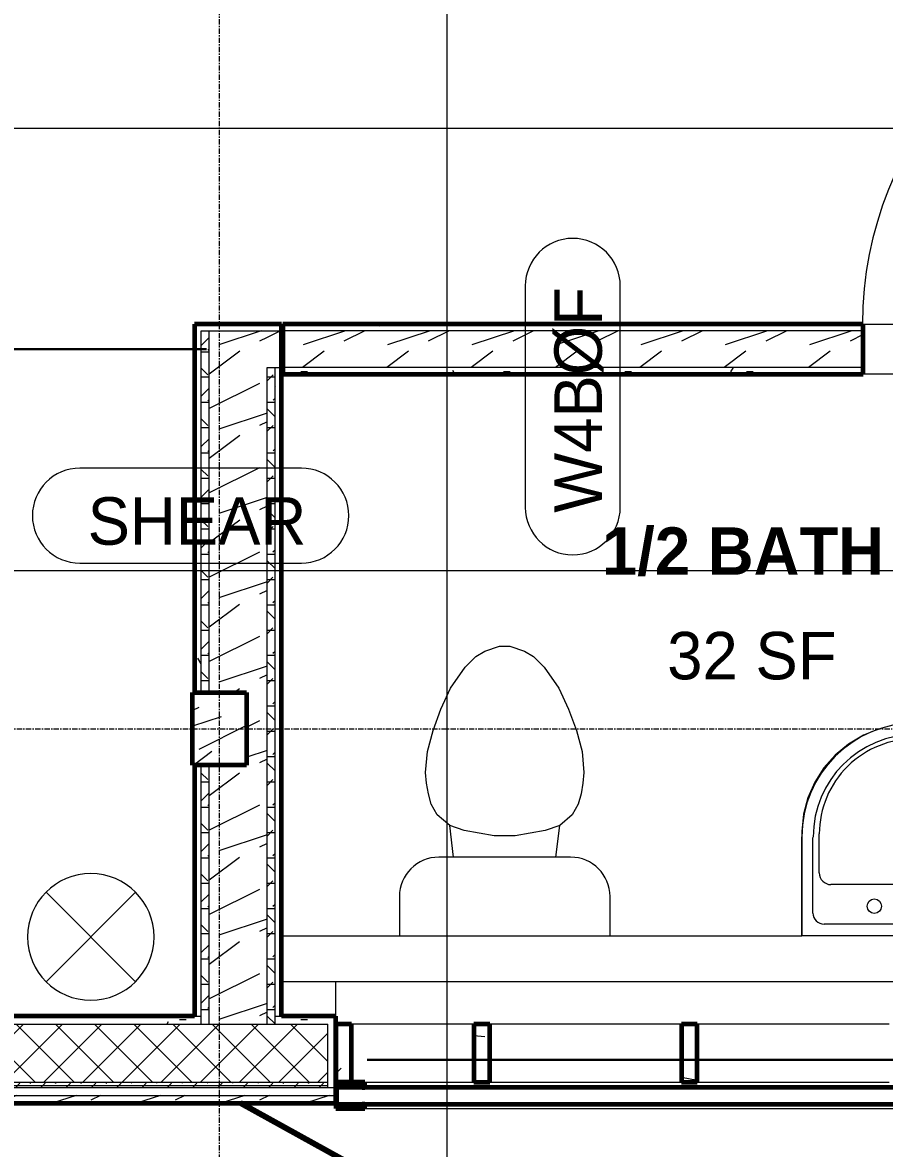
# Model space of a CAD drawing. Header units: inches. Extents: x -3276 to -1807, y 8217 to 9015.
# Drawn here: x -2452 to -2370.3, y 8394.8 to 8501.5 of the extents above; entities that cross this region are included whole.
import ezdxf

# ---------------------------------------------------------------- set-up
doc = ezdxf.new("R2010")
doc.units = ezdxf.units.IN
doc.header["$MEASUREMENT"] = 0
doc.linetypes.add('Grid Line 1_2_', pattern=[0.875, 0.5, -0.125, 0.125, -0.125])
for name, color, linetype, lineweight in [('A-ANNO-DIMS-1', 211, 'Continuous', 30), ('A-AREA-IDEN', 2, 'Continuous', 9), ('A-DOOR', 31, 'Continuous', 18), ('A-DOOR-1', 31, 'Continuous', 30), ('A-DOOR-2', 31, 'Continuous', 9), ('A-GLAZ-CWMG', 51, 'Continuous', 9), ('A-GLAZ-CWMG-1', 51, 'Continuous', 60), ('A-WALL', 113, 'Continuous', 18), ('A-WALL-1', 113, 'Continuous', 60), ('A-WALL-IDEN', 211, 'Continuous', 9), ('A-WALL-PATT-1', 111, 'Continuous', 9), ('C-TOPO-MAJR', 7, 'Continuous', 80), ('G-ANNO-SYMB-1', 111, 'Continuous', 9), ('G-IMPT', 8, 'Continuous', 9), ('I-WALL', 2, 'Continuous', 18), ('I-WALL-1', 2, 'Continuous', 60), ('M-HVAC-DUCT-ANNO', 70, 'Continuous', 9), ('P-SANR-FIXT', 6, 'Continuous', 9), ('S-COLS', 52, 'Continuous', 9), ('S-COLS-1', 52, 'Continuous', 60), ('S-FNDN', 32, 'Continuous', 18), ('S-GRID-1', 1, 'Grid Line 1_2_', 9)]:
    doc.layers.add(name, color=color, linetype=linetype, lineweight=lineweight)
doc.styles.add('Century Gothic_1', font='ufonts.com_century-gothic.ttf', dxfattribs={"height": 4.5})
doc.styles.add('Century Gothic_B', font='GOTHICB.TTF', dxfattribs={"height": 4.5})
doc.dimstyles.new('OD__1_4__Tol__', dxfattribs={"dimscale": 12, "dimtxt": 4.698757, "dimasz": 0.5, "dimexe": 0.375, "dimexo": 0.25, "dimgap": 0.0625, "dimtad": 1, "dimrnd": 0.25, "dimzin": 3, "dimdsep": 46, "dimlunit": 4, "dimtxsty": 'Century Gothic_B', "dimblk1": 'OBLIQUE', "dimblk2": 'OBLIQUE', "dimsah": 1, "dimcen": 0.09, "dimdle": 0.375, "dimazin": 0, "dimtfac": 1, "dimtdec": 4, "dimtix": 1, "dimtmove": 0, "dimatfit": 3, "dimfxl": 1, "dimtvp": 1, "dimtfill": 1, "dimfrac": 2, "dimtolj": 1, "dimtzin": 0, "dimlwd": 30, "dimlwe": 30, "dimarcsym": 2})
doc.dimstyles.new('OD__1__Tol__', dxfattribs={"dimscale": 12, "dimtxt": 4.698757, "dimasz": 0.5, "dimexe": 0.375, "dimexo": 0.25, "dimgap": 0.0625, "dimtad": 1, "dimdec": 0, "dimzin": 3, "dimdsep": 46, "dimlunit": 4, "dimtxsty": 'Century Gothic_B', "dimblk1": 'OBLIQUE', "dimblk2": 'OBLIQUE', "dimsah": 1, "dimcen": 0.09, "dimdle": 0.375, "dimazin": 0, "dimtfac": 1, "dimtdec": 4, "dimtix": 1, "dimtmove": 0, "dimatfit": 3, "dimfxl": 1, "dimtvp": 1, "dimtfill": 1, "dimfrac": 2, "dimtolj": 1, "dimtzin": 0, "dimlwd": 30, "dimlwe": 30, "dimarcsym": 2})
pattern_1 = [(0, (6095.316, 6095.316), (15.36, 3.84), [0.634, -10.886, 0.634, -10.886, -61.44]), (0, (6095.316, 6095.316), (15.36, 3.84), [-23.04, 0.634, -22.406, 0.634, -10.886, -26.88]), (0, (6095.316, 6095.316), (15.36, 3.84), [-57.6, 0.634, -7.046, 0.634, -18.566]), (120, (6101.076, 6097.236), (-11.0055376, 11.3821502), [0.634, -10.886, 0.634, -10.886, -61.44]), (120, (6101.076, 6097.236), (-11.0055376, 11.3821502), [-23.04, 0.634, -22.406, 0.634, -10.886, -26.88]), (120, (6101.076, 6097.236), (-11.0055376, 11.3821502), [-57.6, 0.634, -7.046, 0.634, -18.566]), (240, (6102.996, 6104.916), (-4.3544624, -15.2221502), [0.634, -10.886, 0.634, -10.886, -61.44]), (240, (6102.996, 6104.916), (-4.3544624, -15.2221502), [-23.04, 0.634, -22.406, 0.634, -10.886, -26.88]), (240, (6102.996, 6104.916), (-4.3544624, -15.2221502), [-57.6, 0.634, -7.046, 0.634, -18.566])]
pattern_2 = [(216.87, (6098.515, 6103.313), (23.98977143, 15.99364286), [3.998, -35.986]), (206.565, (6103.313, 6100.914), (-7.9970807, -7.9966192), [8.941, -8.941]), (198.435, (6103.313, 6096.915), (-15.9938446, -7.99709826), [5.058, -20.23])]
pattern_3 = [(0, (6095.316, 6095.316), (0, 2.399), []), (315, (6095.316, 6095.316), (2.3985062, 0), [3.393, -3.393]), (45, (6095.316, 6095.316), (2.3985062, 0), [3.393, -3.393])]

# ---------------------------------------------------------------- blocks, each defined once
blk = doc.blocks.new('M_Toilet-Domestic-3D - M_Toilet-Domestic-3D-1391537-FLOOR PLAN - 1ST FLOOR')
at = {"layer": 'P-SANR-FIXT'}
for p, q in [((-1.87, 11.5), (-0.5, 12)), ((-0.5, 12), (0.5, 12)), ((0.5, 12), (1.87, 11.5)), ((-3.74, 10), (-2.74, 11)), ((-2.74, 11), (-1.87, 11.5)), ((1.87, 11.5), (2.74, 11)), ((2.74, 11), (3.74, 10)), ((-5.13, 8), (-3.74, 10)), ((3.74, 10), (5.13, 8)), ((-6.06, 6), (-5.13, 8)), ((5.13, 8), (6.06, 6)), ((-6.79, 4), (-6.06, 6)), ((6.06, 6), (6.79, 4)), ((-7.33, 1.99), (-6.79, 4)), ((6.79, 4), (7.33, 1.99)), ((-7.5, 0), (-7.33, 1.99)), ((7.33, 1.99), (7.5, 0)), ((-7.41, -1), (-7.5, 0)), ((-7.24, -2), (-7.41, -1)), ((7.41, -1), (7.24, -2)), ((7.5, 0), (7.41, -1)), ((-6.97, -3), (-7.24, -2)), ((7.24, -2), (6.97, -3)), ((-6.4, -4), (-6.97, -3)), ((6.97, -3), (6.4, -4)), ((-5.21, -5), (-6.4, -4)), ((6.4, -4), (5.21, -5)), ((-3.84, -5.5), (-5.21, -5)), ((-4.86, -8.02), (-5.21, -5)), ((5.21, -5), (3.84, -5.5)), ((4.86, -8.02), (5.21, -5)), ((-1, -6), (-3.84, -5.5)), ((1, -6), (-1, -6)), ((3.84, -5.5), (1, -6)), ((6.25, -8.02), (-6.25, -8.02)), ((-9.98, -11.75), (-9.98, -15.48)), ((9.98, -15.48), (9.98, -11.75))]:
    blk.add_line(p, q, dxfattribs=at)
for centre, start, end in [((-6.25, -11.75), 90, 180), ((6.25, -11.75), 0, 90)]:
    blk.add_arc(centre, 3.73, start, end, dxfattribs=at)
blk = doc.blocks.new('Deca - Lavatório com Coluna - L2_C2_1877C34 - c2_3d_dwg-1247132-FLOOR PLAN - 1ST FLOOR')
at = {"layer": 'G-IMPT'}
for p, q in [((-10.82, -9.52), (-10.82, -0.02)), ((-0.35, -6.7), (-0.35, -6.81)), ((-0.35, -6.81), (-0.35, -6.7)), ((0.34, -6.81), (0.34, -6.7)), ((0.34, -6.7), (0.34, -6.81)), ((10.8, -9.52), (10.8, -9.46)), ((-1.75, -20), (-1.94, -19.96))]:
    blk.add_line(p, q, dxfattribs=at)
at = {"layer": 'G-IMPT', "flags": 128}
for points in [[(0.34, -2.83), (0.33, -2.75), (0.3, -2.68), (0.26, -2.62), (0.21, -2.57), (0.15, -2.52), (0.08, -2.5), (0.01, -2.49), (-0.06, -2.49), (-0.14, -2.51), (-0.2, -2.54), (-0.26, -2.59), (-0.3, -2.65), (-0.33, -2.7), (-0.35, -2.78), (-0.35, -2.83)], [(-0.35, -2.83), (-0.35, -2.86), (-0.35, -3.04)], [(-0.35, -3.04), (-0.35, -2.86), (-0.35, -2.83)], [(0.34, -3.04), (0.34, -2.86), (0.34, -2.83)], [(0.34, -2.83), (0.34, -2.86), (0.34, -3.04)], [(-0.35, -3.64), (-0.35, -3.96), (-0.35, -4.62), (-0.35, -5.28), (-0.35, -5.87), (-0.35, -6.11)], [(-0.35, -6.11), (-0.35, -5.87), (-0.35, -5.28), (-0.35, -4.62), (-0.35, -3.96), (-0.35, -3.64)], [(0.34, -6.11), (0.34, -5.87), (0.34, -5.28), (0.34, -4.62), (0.34, -3.96), (0.34, -3.64)], [(0.34, -3.64), (0.34, -3.96), (0.34, -4.62), (0.34, -5.28), (0.34, -5.87), (0.34, -6.11)], [(-3.53, -19.58), (-4.97, -19.01), (-6.38, -18.17), (-7.64, -17.14), (-8.72, -15.93), (-9.58, -14.57), (-10.23, -13.1), (-10.64, -11.53), (-10.82, -9.88), (-10.82, -9.52)], [(5.42, -18.73), (6.37, -18.17), (7.63, -17.14), (8.7, -15.93), (9.57, -14.57), (10.21, -13.1), (10.63, -11.53), (10.8, -9.88), (10.81, -9.52)], [(3.67, -19.51), (4.95, -19.01), (5.39, -18.75)]]:
    blk.add_lwpolyline(points, dxfattribs=at)
at = {"layer": 'G-IMPT'}
for points in [[(-10.82, -0.02), (-10.82, -0.02), (-10.82, -0.02), (-10.82, -0.02)], [(-10.8, -9.52), (-10.82, -9.52), (-10.82, -9.52), (-10.82, -9.52)], [(-10.82, -9.52), (-10.82, -9.52), (-10.82, -9.52), (-10.82, -9.52)], [(10.8, -9.52), (10.8, -9.52), (10.81, -9.52), (10.81, -9.52)]]:
    blk.add_open_spline(points, degree=3, dxfattribs=at)
blk = doc.blocks.new('Deca - Lavatório com Coluna - L2_C2_1877C34 - 0_55 X 0_51-1391648-FLOOR PLAN - 1ST FLOOR')
at = {"layer": 'P-SANR-FIXT'}
for p, q in [((-9.17, 5.97), (-9.16, 9.67)), ((9.17, 5.97), (9.16, 9.67)), ((-10.81, 0), (-10.81, 9.38)), ((-9.76, 2.16), (-9.76, 9.33)), ((9.76, 2.16), (9.76, 9.33)), ((10.81, 9.38), (10.81, 0)), ((-0.3, 7.49), (0.39, 7.49)), ((-0.3, 3.43), (-0.3, 7.49)), ((0.39, 7.49), (0.39, 3.38)), ((-0.3, 4.86), (-8.05, 4.86)), ((0.39, 4.86), (8.05, 4.86)), ((0, 1.11), (-8.71, 1.11)), ((0, 1.11), (8.71, 1.11)), ((10.81, 0), (-10.81, 0))]:
    blk.add_line(p, q, dxfattribs=at)
for centre, radius in [((-3.94, 2.81), 0.685), ((0, 2.81), 0.689), ((3.94, 2.81), 0.685)]:
    blk.add_circle(centre, radius, dxfattribs=at)
for centre, radius, start, end in [((0, 9.38), 10.81, 0, 180), ((0, 9.37), 9.74, 90, 180), ((-0.12, 9.64), 9.04, 89.2274, 179.8628), ((0, 9.37), 9.74, 0, 90), ((0.12, 9.64), 9.04, 0.1372, 90.7726), ((0, 7.71), 1.35, 286.5397, 257.0057), ((0, 7.71), 0.874, 296.166, 249.6164), ((-8.05, 5.97), 1.11, 180, 270), ((8.05, 5.97), 1.11, 270, 360), ((-8.71, 2.16), 1.05, 180, 270), ((8.71, 2.16), 1.05, 270, 360)]:
    blk.add_arc(centre, radius, start, end, dxfattribs=at)
at = {"extrusion": (0, 0, -1), "zscale": -1, "rotation": 180}
blk.add_blockref('Deca - Lavatório com Coluna - L2_C2_1877C34 - c2_3d_dwg-1247132-FLOOR PLAN - 1ST FLOOR', (0, 0), dxfattribs=at)
blk = doc.blocks.new('Rectangular Mullion - Profile_Polycarbonate_Upper and left-1968211-FLOOR PLAN - 1ST FLOOR')
at = {"layer": 'A-GLAZ-CWMG-1'}
for p, q in [((-2.75, 1.29), (0, 1.29)), ((-2.75, 0.79), (-2.75, 1.29)), ((-0.06, 1.22), (-2.69, 1.22)), ((-2.69, 1.22), (-2.69, 0.85)), ((-0.06, -1.15), (-0.06, 1.22)), ((0, 1.29), (0, -1.21)), ((-2.5, 0.79), (-2.75, 0.79)), ((-2.69, 0.85), (-2.5, 0.85)), ((-2.5, 0.85), (-2.5, 0.79)), ((-2.75, -1.21), (-2.75, -0.79)), ((-2.75, -0.79), (-2.5, -0.79)), ((-2.5, -0.85), (-2.69, -0.85)), ((-2.69, -0.85), (-2.69, -1.15)), ((-2.5, -0.79), (-2.5, -0.85)), ((0, -1.21), (-2.75, -1.21)), ((-2.69, -1.15), (-0.06, -1.15))]:
    blk.add_line(p, q, dxfattribs=at)
blk = doc.blocks.new('Rectangular Mullion - Profile_Polycarbonate_Lower-2249552-FLOOR PLAN - 1ST FLOOR')
at = {"layer": 'A-GLAZ-CWMG'}
for p, q in [((-2419.59, 8401.07), (-2409.24, 8401.07)), ((-2407.74, 8401.07), (-2389.56, 8401.07)), ((-2388.06, 8401.07), (-2369.87, 8401.07)), ((-2368.37, 8401.07), (-2350.19, 8401.07)), ((-2348.69, 8401.07), (-2335.59, 8401.07)), ((-2419.59, 8398.57), (-2330.84, 8398.57))]:
    blk.add_line(p, q, dxfattribs=at)
blk = doc.blocks.new('Rectangular Mullion - Stud - Vertical-1968167-FLOOR PLAN - 1ST FLOOR')
at = {"layer": 'A-GLAZ-CWMG'}
h = blk.add_hatch(dxfattribs=at)
h.set_pattern_fill('FP_22', color=256, style=0, pattern_type=2)
h.set_pattern_definition([(184.764, (-8517.653, -2301.673), (264.33073053, 20.0293162), [2.89, -286.108]), (168.69, (-8520.533, -2301.913), (-97.846637, 14.7692292), [3.671, -118.705]), (135, (-8524.133, -2301.193), (-24.000618, 2e-15), [2.715, -31.226]), (133.152, (-8526.053, -2299.273), (-337.59427673, 358.50590651), [5.264, -521.098]), (167.005, (-8529.653, -2295.433), (215.190878, -51.5072332), [3.202, -316.998]), (180, (-8532.773, -2294.713), (-24, -24), [6, -18]), (189.462, (-8538.773, -2294.713), (121.2976096, 16.2151408), [2.92, -143.067]), (185.711, (-8517.653, -2295.193), (216.4749802, 19.2491386), [2.412, -238.785]), (180, (-8520.053, -2295.433), (-24, -24), [3.6, -20.4]), (151.699, (-8523.653, -2295.433), (-265.5406774, 141.13929466), [3.544, -350.812]), (127.875, (-8526.773, -2293.753), (92.67717717, -122.5849696), [5.473, -268.169]), (140.711, (-8530.133, -2289.433), (-146.13938044, 117.3845733), [3.411, -337.693]), (173.66, (-8532.773, -2287.273), (-192.5853557, 18.7314135), [4.347, -212.983]), (191.889, (-8537.093, -2286.793), (336.50838353, 69.58287241), [4.66, -461.336]), (186.71, (-8517.653, -2287.753), (-215.67256736, -26.78553556), [4.108, -406.706]), (176.633, (-8521.733, -2288.233), (-384.16561013, 21.19016942), [4.087, -404.618]), (146.31, (-8525.813, -2287.993), (40.615467, -35.076419), [4.327, -82.207]), (132.51, (-8529.413, -2285.593), (-242.17158089, 262.00993717), [3.907, -386.785]), (165.069, (-8532.053, -2282.713), (-264.79744534, 69.01056513), [3.726, -368.854]), (180, (-8535.653, -2281.753), (-24, -24), [2.88, -21.12]), (192.995, (-8538.533, -2281.753), (-215.190878, -51.5072332), [3.202, -316.998]), (180, (-8525.093, -2305.753), (-24, -24), [0.063, -23.937]), (316.848, (-8528.453, -2302.153), (-358.50590651, 337.59427673), [5.264, -521.098]), (333.435, (-8524.613, -2281.753), (33.599609, -4.799914), [2.147, -51.519]), (351.87, (-8522.693, -2282.713), (144.9601737, -17.2798751), [3.394, -166.312]), (23.199, (-8519.333, -2283.193), (117.5174286, 53.7938028), [1.828, -180.951]), (153.435, (-8528.453, -2302.153), (-33.599609, 4.799914), [2.683, -50.982]), (173.29, (-8530.853, -2300.953), (215.67256736, -26.78553556), [4.108, -406.706]), (190.125, (-8534.933, -2300.473), (-407.70250838, -73.66378219), [6.826, -675.804]), (190.305, (-8517.653, -2304.313), (-143.232332, -28.2248388), [2.683, -265.645]), (164.476, (-8520.293, -2304.793), (263.31229919, -74.47540965), [4.484, -443.873]), (137.121, (-8524.613, -2303.593), (310.28971512, -289.84112791), [4.585, -453.934]), (145.305, (-8527.973, -2300.473), (-241.72817335, 165.50303544), [3.795, -375.679]), (170.538, (-8531.093, -2298.313), (-121.2976096, 16.2151408), [4.38, -141.607]), (186.582, (-8535.413, -2297.593), (408.21037087, 46.17851199), [6.281, -621.859]), (188.13, (-8517.653, -2298.313), (144.9601737, 17.2798751), [3.394, -166.312]), (168.69, (-8521.013, -2298.793), (-97.846637, 14.7692292), [3.671, -118.705]), (137.49, (-8524.613, -2298.073), (262.00993717, -242.17158089), [3.907, -386.785]), (135, (-8527.493, -2295.433), (-24.000618, 2e-15), [4.412, -29.529]), (162.646, (-8530.613, -2292.313), (311.14572085, -98.7331841), [4.023, -398.29]), (183.367, (-8534.453, -2291.113), (384.16561013, 21.19016942), [4.087, -404.618]), (197.103, (-8538.533, -2291.353), (-238.96152613, -75.3745247), [3.264, -323.171]), (188.746, (-8517.653, -2292.313), (-167.44529743, -27.60680008), [3.157, -312.514]), (165.069, (-8520.773, -2292.793), (-264.79744534, 69.01056513), [3.726, -368.854]), (147.995, (-8524.373, -2291.833), (117.3041158, -76.3139748), [4.528, -221.887]), (130.101, (-8528.213, -2289.433), (262.52245709, -313.24407783), [5.961, -590.186]), (164.055, (-8532.053, -2284.873), (94.1891725, -30.3394132), [3.494, -171.228]), (186.009, (-8535.413, -2283.913), (-239.73726688, -26.49841584), [4.585, -453.934]), (203.199, (-8539.973, -2284.393), (-117.5174286, -53.7938028), [1.828, -180.951]), (189.462, (-8517.653, -2285.113), (121.2976096, 16.2151408), [2.92, -143.067]), (169.992, (-8520.533, -2285.593), (-264.48359408, 45.26219381), [4.143, -410.161]), (142.595, (-8524.613, -2284.873), (-313.36391941, 238.21694532), [5.136, -508.486]), (150.945, (-8528.693, -2305.753), (-170.2633483, 91.9257102), [2.471, -244.624]), (169.216, (-8530.853, -2304.553), (383.5801134, -74.2040015), [5.131, -507.931]), (187.125, (-8535.893, -2303.593), (168.7389667, 18.0921544), [5.805, -187.689])])
h.paths.add_polyline_path([(-1.5, 0), (-1.5, 5.5), (0, 5.5), (0, 0)], flags=0)
at = {"layer": 'A-GLAZ-CWMG-1'}
for p, q in [((-1.5, 0), (-1.5, 5.5)), ((-1.5, 5.5), (0, 5.5)), ((0, 5.5), (0, 0)), ((0, 0), (-1.5, 0))]:
    blk.add_line(p, q, dxfattribs=at)
blk = doc.blocks.new('Rectangular Mullion - Stud - Vertical-V7-FLOOR PLAN - 1ST FLOOR')
at = {"layer": 'A-GLAZ-CWMG'}
h = blk.add_hatch(dxfattribs=at)
h.set_pattern_fill('FP_25', color=256, style=0, pattern_type=2)
h.set_pattern_definition([(184.764, (-8483.371, -2301.673), (264.33073053, 20.0293162), [2.89, -286.108]), (168.69, (-8486.251, -2301.913), (-97.846637, 14.7692292), [3.671, -118.705]), (135, (-8489.851, -2301.193), (-24.00062, 2e-15), [2.715, -31.226]), (133.152, (-8491.771, -2299.273), (-337.59427673, 358.50590651), [5.264, -521.098]), (167.005, (-8495.371, -2295.433), (215.190878, -51.5072332), [3.202, -316.998]), (180, (-8498.49, -2294.713), (-24, -24), [6, -18]), (189.462, (-8504.491, -2294.713), (121.2976096, 16.2151408), [2.92, -143.067]), (185.711, (-8483.371, -2295.193), (216.4749802, 19.2491386), [2.412, -238.785]), (180, (-8485.77, -2295.433), (-24, -24), [3.6, -20.4]), (151.699, (-8489.371, -2295.433), (-265.5406774, 141.13929466), [3.544, -350.812]), (127.875, (-8492.491, -2293.753), (92.67717717, -122.5849696), [5.473, -268.169]), (140.711, (-8495.851, -2289.433), (-146.13938044, 117.3845733), [3.411, -337.693]), (173.66, (-8498.491, -2287.273), (-192.5853557, 18.7314135), [4.347, -212.983]), (191.889, (-8502.811, -2286.793), (336.50838353, 69.58287241), [4.66, -461.336]), (186.71, (-8483.371, -2287.753), (-215.67256736, -26.78553556), [4.108, -406.706]), (176.633, (-8487.451, -2288.233), (-384.16561013, 21.19016942), [4.087, -404.618]), (146.31, (-8491.531, -2287.993), (40.615467, -35.076419), [4.327, -82.207]), (132.51, (-8495.131, -2285.593), (-242.17158089, 262.00993717), [3.907, -386.785]), (165.069, (-8497.771, -2282.713), (-264.79744534, 69.01056513), [3.726, -368.854]), (180, (-8501.37, -2281.753), (-24, -24), [2.88, -21.12]), (192.995, (-8504.251, -2281.753), (-215.190878, -51.5072332), [3.202, -316.998]), (180, (-8490.81, -2305.753), (-24, -24), [0.063, -23.937]), (316.848, (-8494.171, -2302.153), (-358.50590651, 337.59427673), [5.264, -521.098]), (333.435, (-8490.331, -2281.753), (33.599609, -4.799914), [2.147, -51.519]), (351.87, (-8488.411, -2282.713), (144.9601737, -17.2798751), [3.394, -166.312]), (23.199, (-8485.051, -2283.193), (117.5174286, 53.7938028), [1.828, -180.951]), (153.435, (-8494.171, -2302.153), (-33.599609, 4.799914), [2.683, -50.982]), (173.29, (-8496.571, -2300.953), (215.67256736, -26.78553556), [4.108, -406.706]), (190.125, (-8500.651, -2300.473), (-407.70250838, -73.66378219), [6.826, -675.804]), (190.305, (-8483.371, -2304.313), (-143.232332, -28.2248388), [2.683, -265.645]), (164.476, (-8486.011, -2304.793), (263.31229919, -74.47540965), [4.484, -443.873]), (137.121, (-8490.331, -2303.593), (310.28971512, -289.84112791), [4.585, -453.934]), (145.305, (-8493.691, -2300.473), (-241.72817335, 165.50303544), [3.795, -375.679]), (170.538, (-8496.811, -2298.313), (-121.2976096, 16.2151408), [4.38, -141.607]), (186.582, (-8501.131, -2297.593), (408.21037087, 46.17851199), [6.281, -621.859]), (188.13, (-8483.371, -2298.313), (144.9601737, 17.2798751), [3.394, -166.312]), (168.69, (-8486.731, -2298.793), (-97.846637, 14.7692292), [3.671, -118.705]), (137.49, (-8490.331, -2298.073), (262.00993717, -242.17158089), [3.907, -386.785]), (135, (-8493.211, -2295.433), (-24.00062, 2e-15), [4.412, -29.529]), (162.646, (-8496.331, -2292.313), (311.14572085, -98.7331841), [4.023, -398.29]), (183.367, (-8500.171, -2291.113), (384.16561013, 21.19016942), [4.087, -404.618]), (197.103, (-8504.251, -2291.353), (-238.96152613, -75.3745247), [3.264, -323.171]), (188.746, (-8483.371, -2292.313), (-167.44529743, -27.60680008), [3.157, -312.514]), (165.069, (-8486.491, -2292.793), (-264.79744534, 69.01056513), [3.726, -368.854]), (147.995, (-8490.091, -2291.833), (117.3041158, -76.3139748), [4.528, -221.887]), (130.101, (-8493.931, -2289.433), (262.52245709, -313.24407783), [5.961, -590.186]), (164.055, (-8497.771, -2284.873), (94.1891725, -30.3394132), [3.494, -171.228]), (186.009, (-8501.131, -2283.913), (-239.73726688, -26.49841584), [4.585, -453.934]), (203.199, (-8505.691, -2284.393), (-117.5174286, -53.7938028), [1.828, -180.951]), (189.462, (-8483.371, -2285.113), (121.2976096, 16.2151408), [2.92, -143.067]), (169.992, (-8486.251, -2285.593), (-264.48359408, 45.26219381), [4.143, -410.161]), (142.595, (-8490.331, -2284.873), (-313.36391941, 238.21694532), [5.136, -508.486]), (150.945, (-8494.411, -2305.753), (-170.2633483, 91.9257102), [2.471, -244.624]), (169.216, (-8496.571, -2304.553), (383.5801134, -74.2040015), [5.131, -507.931]), (187.125, (-8501.611, -2303.593), (168.7389667, 18.0921544), [5.805, -187.689])])
h.paths.add_polyline_path([(0, 0), (0, 5.5), (1.5, 5.5), (1.5, 0)], flags=0)
at = {"layer": 'A-GLAZ-CWMG-1'}
for p, q in [((0, 0), (0, 5.5)), ((0, 5.5), (1.5, 5.5)), ((1.5, 5.5), (1.5, 0)), ((1.5, 0), (0, 0))]:
    blk.add_line(p, q, dxfattribs=at)
blk = doc.blocks.new('Rectangular Mullion - Stud - Vertical-V8-FLOOR PLAN - 1ST FLOOR')
at = {"layer": 'A-GLAZ-CWMG'}
h = blk.add_hatch(dxfattribs=at)
h.set_pattern_fill('FP_26', color=256, style=0, pattern_type=2)
h.set_pattern_definition([(184.764, (-8503.055, -2301.673), (264.33073053, 20.0293162), [2.89, -286.108]), (168.69, (-8505.935, -2301.913), (-97.846637, 14.7692292), [3.671, -118.705]), (135, (-8509.535, -2301.193), (-24.00062, 2e-15), [2.715, -31.226]), (133.152, (-8511.455, -2299.273), (-337.59427673, 358.50590651), [5.264, -521.098]), (167.005, (-8515.055, -2295.433), (215.190878, -51.5072332), [3.202, -316.998]), (180, (-8518.175, -2294.713), (-24, -24), [6, -18]), (189.462, (-8524.175, -2294.713), (121.2976096, 16.2151408), [2.92, -143.067]), (185.711, (-8503.055, -2295.193), (216.4749802, 19.2491386), [2.412, -238.785]), (180, (-8505.455, -2295.433), (-24, -24), [3.6, -20.4]), (151.699, (-8509.055, -2295.433), (-265.5406774, 141.13929466), [3.544, -350.812]), (127.875, (-8512.175, -2293.753), (92.67717717, -122.5849696), [5.473, -268.169]), (140.711, (-8515.535, -2289.433), (-146.13938044, 117.3845733), [3.411, -337.693]), (173.66, (-8518.175, -2287.273), (-192.5853557, 18.7314135), [4.347, -212.983]), (191.889, (-8522.495, -2286.793), (336.50838353, 69.58287241), [4.66, -461.336]), (186.71, (-8503.055, -2287.753), (-215.67256736, -26.78553556), [4.108, -406.706]), (176.633, (-8507.135, -2288.233), (-384.16561013, 21.19016942), [4.087, -404.618]), (146.31, (-8511.215, -2287.993), (40.615467, -35.076419), [4.327, -82.207]), (132.51, (-8514.815, -2285.593), (-242.17158089, 262.00993717), [3.907, -386.785]), (165.069, (-8517.455, -2282.713), (-264.79744534, 69.01056513), [3.726, -368.854]), (180, (-8521.055, -2281.753), (-24, -24), [2.88, -21.12]), (192.995, (-8523.935, -2281.753), (-215.190878, -51.5072332), [3.202, -316.998]), (180, (-8510.495, -2305.753), (-24, -24), [0.063, -23.937]), (316.848, (-8513.855, -2302.153), (-358.50590651, 337.59427673), [5.264, -521.098]), (333.435, (-8510.015, -2281.753), (33.599609, -4.799914), [2.147, -51.519]), (351.87, (-8508.095, -2282.713), (144.9601737, -17.2798751), [3.394, -166.312]), (23.199, (-8504.735, -2283.193), (117.5174286, 53.7938028), [1.828, -180.951]), (153.435, (-8513.855, -2302.153), (-33.599609, 4.799914), [2.683, -50.982]), (173.29, (-8516.255, -2300.953), (215.67256736, -26.78553556), [4.108, -406.706]), (190.125, (-8520.335, -2300.473), (-407.70250838, -73.66378219), [6.826, -675.804]), (190.305, (-8503.055, -2304.313), (-143.232332, -28.2248388), [2.683, -265.645]), (164.476, (-8505.695, -2304.793), (263.31229919, -74.47540965), [4.484, -443.873]), (137.121, (-8510.015, -2303.593), (310.28971512, -289.84112791), [4.585, -453.934]), (145.305, (-8513.375, -2300.473), (-241.72817335, 165.50303544), [3.795, -375.679]), (170.538, (-8516.495, -2298.313), (-121.2976096, 16.2151408), [4.38, -141.607]), (186.582, (-8520.815, -2297.593), (408.21037087, 46.17851199), [6.281, -621.859]), (188.13, (-8503.055, -2298.313), (144.9601737, 17.2798751), [3.394, -166.312]), (168.69, (-8506.415, -2298.793), (-97.846637, 14.7692292), [3.671, -118.705]), (137.49, (-8510.015, -2298.073), (262.00993717, -242.17158089), [3.907, -386.785]), (135, (-8512.895, -2295.433), (-24.000618, 2e-15), [4.412, -29.529]), (162.646, (-8516.015, -2292.313), (311.14572085, -98.7331841), [4.023, -398.29]), (183.367, (-8519.855, -2291.113), (384.16561013, 21.19016942), [4.087, -404.618]), (197.103, (-8523.935, -2291.353), (-238.96152613, -75.3745247), [3.264, -323.171]), (188.746, (-8503.055, -2292.313), (-167.44529743, -27.60680008), [3.157, -312.514]), (165.069, (-8506.175, -2292.793), (-264.79744534, 69.01056513), [3.726, -368.854]), (147.995, (-8509.775, -2291.833), (117.3041158, -76.3139748), [4.528, -221.887]), (130.101, (-8513.615, -2289.433), (262.52245709, -313.24407783), [5.961, -590.186]), (164.055, (-8517.455, -2284.873), (94.1891725, -30.3394132), [3.494, -171.228]), (186.009, (-8520.815, -2283.913), (-239.73726688, -26.49841584), [4.585, -453.934]), (203.199, (-8525.375, -2284.393), (-117.5174286, -53.7938028), [1.828, -180.951]), (189.462, (-8503.055, -2285.113), (121.2976096, 16.2151408), [2.92, -143.067]), (169.992, (-8505.935, -2285.593), (-264.48359408, 45.26219381), [4.143, -410.161]), (142.595, (-8510.015, -2284.873), (-313.36391941, 238.21694532), [5.136, -508.486]), (150.945, (-8514.095, -2305.753), (-170.2633483, 91.9257102), [2.471, -244.624]), (169.216, (-8516.255, -2304.553), (383.5801134, -74.2040015), [5.131, -507.931]), (187.125, (-8521.295, -2303.593), (168.7389667, 18.0921544), [5.805, -187.689])])
h.paths.add_polyline_path([(0, 0), (0, 5.5), (1.5, 5.5), (1.5, 0)], flags=0)
at = {"layer": 'A-GLAZ-CWMG-1'}
for p, q in [((0, 0), (0, 5.5)), ((0, 5.5), (1.5, 5.5)), ((1.5, 5.5), (1.5, 0)), ((1.5, 0), (0, 0))]:
    blk.add_line(p, q, dxfattribs=at)
blk = doc.blocks.new('Rectangular Mullion - Stud - Base_Head-1810223-FLOOR PLAN - 1ST FLOOR')
at = {"layer": 'A-GLAZ-CWMG'}
blk.add_line((-2350.19, 8406.57), (-2368.37, 8406.57), dxfattribs=at)
blk = doc.blocks.new('Rectangular Mullion - Stud - Base_Head-2507257-FLOOR PLAN - 1ST FLOOR')
at = {"layer": 'A-GLAZ-CWMG'}
blk.add_line((-2409.24, 8406.57), (-2420.84, 8406.57), dxfattribs=at)
blk = doc.blocks.new('Single-Flush - 2_10x7-1789537-FLOOR PLAN - 1ST FLOOR')
at = {"layer": 'A-DOOR-1'}
for p, q in [((15, 2.37), (15, 36.38)), ((17, 36.38), (15, 36.38)), ((17, 2.37), (17, 36.38)), ((17, 2.37), (15, 2.37))]:
    blk.add_line(p, q, dxfattribs=at)
at = {"layer": 'A-DOOR-2'}
blk.add_arc((17, 2.37), 34.07, 93.3657, 180, dxfattribs=at)
blk = doc.blocks.new('Timber-Column - 5 1_8_ x 6 7_8_ GLULAM COL_-2342960-FLOOR PLAN - 1ST FLOOR')
at = {"layer": 'S-COLS'}
h = blk.add_hatch(dxfattribs=at)
h.set_pattern_fill('FP_49', color=256, style=0, pattern_type=2)
h.set_pattern_definition([(216.87, (8531.851, -2331.257), (23.98977143, 15.99364286), [3.998, -35.986]), (206.565, (8536.649, -2333.656), (-7.9970807, -7.9966192), [8.941, -8.941]), (198.435, (8536.649, -2337.654), (-15.9938446, -7.99709826), [5.058, -20.23])])
h.paths.add_polyline_path([(2.56, -3.44), (2.56, 3.44), (-2.56, 3.44), (-2.56, -3.44)], flags=0)
at = {"layer": 'S-COLS-1'}
for p, q in [((-2.56, 3.44), (2.56, 3.44)), ((-2.56, -3.44), (-2.56, 3.44)), ((2.56, 3.44), (2.56, -3.44)), ((2.56, -3.44), (-2.56, -3.44))]:
    blk.add_line(p, q, dxfattribs=at)
blk = doc.blocks.new('_Oblique')
at = {"color": 0, "linetype": 'ByBlock', "lineweight": -2}
blk.add_line((-0.5, -0.5), (0.5, 0.5), dxfattribs=at)
blk = doc.blocks.new('DIMBLOCK11-FLOOR PLAN - 1ST FLOOR')
at = {"layer": 'A-ANNO-DIMS-1', "color": 0, "lineweight": 30, "transparency": 16777216}
for p, q in [((-2325.59, 8397.57), (-2325.59, 8362.54)), ((-2631.84, 8396.07), (-2631.84, 8362.54)), ((-2636.34, 8367.04), (-2321.09, 8367.04))]:
    blk.add_line(p, q, dxfattribs=at)
at = {"layer": 'Defpoints', "color": 0, "transparency": 16777216}
for p in [(-2325.59, 8400.57), (-2631.84, 8399.07), (-2325.59, 8367.04)]:
    blk.add_point(p, dxfattribs=at)
at = {"layer": 'A-ANNO-DIMS-1', "color": 0, "lineweight": 30, "transparency": 16777216, "xscale": 5.999999999999999, "yscale": 5.999999999999999, "zscale": 5.999999999999999, "rotation": 180}
blk.add_blockref('_Oblique', (-2631.84, 8367.04), dxfattribs=at)
at = {"layer": 'A-ANNO-DIMS-1', "color": 0, "lineweight": 30, "transparency": 16777216, "xscale": 5.999999999999999, "yscale": 5.999999999999999, "zscale": 5.999999999999999}
blk.add_blockref('_Oblique', (-2325.59, 8367.04), dxfattribs=at)
at = {"layer": 'A-ANNO-DIMS-1', "color": 0, "transparency": 16777216, "insert": (-2478.71, 8370.15), "char_height": 4.5, "attachment_point": 5, "style": 'Century Gothic_B', "bg_fill": 3, "box_fill_scale": 1.25, "bg_fill_color": 256, "bg_fill_true_color": 13158600, "bg_fill_transparency": 0}
blk.add_mtext('\\A1;25\'-6"', dxfattribs=at)
blk = doc.blocks.new('DIMBLOCK15-FLOOR PLAN - 1ST FLOOR')
at = {"layer": 'A-ANNO-DIMS-1', "color": 0, "lineweight": 30, "transparency": 16777216}
for p, q in [((-2351.76, 8513.07), (-2351.76, 8398.69)), ((-2350.52, 8508.57), (-2356.26, 8508.57)), ((-2419.34, 8403.19), (-2347.26, 8403.19))]:
    blk.add_line(p, q, dxfattribs=at)
at = {"layer": 'Defpoints', "color": 0, "transparency": 16777216}
for p in [(-2347.52, 8508.57), (-2422.34, 8403.19), (-2351.76, 8403.19)]:
    blk.add_point(p, dxfattribs=at)
at = {"layer": 'A-ANNO-DIMS-1', "color": 0, "lineweight": 30, "transparency": 16777216, "xscale": 5.999999999999999, "yscale": 5.999999999999999, "zscale": 5.999999999999999}
for p, rotation in [((-2351.76, 8508.57), 90), ((-2351.76, 8403.19), 270)]:
    blk.add_blockref('_Oblique', p, dxfattribs=dict(at, rotation=rotation))
at = {"layer": 'A-ANNO-DIMS-1', "color": 0, "transparency": 16777216, "insert": (-2354.87, 8455.88), "char_height": 4.5, "attachment_point": 5, "rotation": 90, "style": 'Century Gothic_B', "bg_fill": 3, "box_fill_scale": 1.25, "bg_fill_color": 256, "bg_fill_true_color": 13158600, "bg_fill_transparency": 0}
blk.add_mtext('\\A1;8\'-9"', dxfattribs=at)
blk = doc.blocks.new('DIMBLOCK55-FLOOR PLAN - 1ST FLOOR')
at = {"layer": 'A-ANNO-DIMS-1', "color": 0, "lineweight": 30, "transparency": 16777216}
for p, q in [((-2457.44, 8396.57), (-2457.44, 8475.07)), ((-2434.59, 8470.57), (-2461.94, 8470.57)), ((-2458.68, 8401.07), (-2452.94, 8401.07))]:
    blk.add_line(p, q, dxfattribs=at)
at = {"layer": 'Defpoints', "color": 0, "transparency": 16777216}
for p in [(-2457.44, 8470.57), (-2431.59, 8470.57), (-2461.68, 8401.07)]:
    blk.add_point(p, dxfattribs=at)
at = {"layer": 'A-ANNO-DIMS-1', "color": 0, "lineweight": 30, "transparency": 16777216, "xscale": 5.999999999999999, "yscale": 5.999999999999999, "zscale": 5.999999999999999}
for p, rotation in [((-2457.44, 8470.57), 90), ((-2457.44, 8401.07), 270)]:
    blk.add_blockref('_Oblique', p, dxfattribs=dict(at, rotation=rotation))
at = {"layer": 'A-ANNO-DIMS-1', "color": 0, "transparency": 16777216, "insert": (-2460.9, 8435.82), "char_height": 4.5, "attachment_point": 5, "rotation": 90, "style": 'Century Gothic_B', "bg_fill": 3, "box_fill_scale": 1.25, "bg_fill_color": 256, "bg_fill_true_color": 13158600, "bg_fill_transparency": 0}
blk.add_mtext('\\A1;5\'-9 1/2"', dxfattribs=at)
blk = doc.blocks.new('Wall Tag - ONE-633520-FLOOR PLAN - 1ST FLOOR')
at = {"layer": 'A-WALL-IDEN'}
for p, q in [((0.21875, 0.09375), (-0.21875, 0.09375)), ((-0.21875, -0.09375), (0.21875, -0.09375))]:
    blk.add_line(p, q, dxfattribs=at)
for centre, start, end in [((-0.21875, 0), 90, 270), ((0.21875, 0), 270, 90)]:
    blk.add_arc(centre, 0.09375, start, end, dxfattribs=at)

msp = doc.modelspace()

# ---------------------------------------------------------------- hatches: boundary and pattern name
at = {"layer": 'A-WALL-PATT-1'}
h = msp.add_hatch(dxfattribs=at)
h.set_pattern_fill('FP_3', color=256, style=0, pattern_type=2)
h.set_pattern_definition(pattern_1)
h.paths.add_polyline_path([(-2435.71168, 8407.31938), (-2435.08668, 8407.31938), (-2435.08668, 8431.13188), (-2435.71168, 8431.13188), (-2435.71168, 8411.98145)], flags=0)
h.paths.add_polyline_path([(-2435.41661, 8438.00688), (-2435.08668, 8438.00688), (-2435.08668, 8472.94438), (-2435.71168, 8472.94438), (-2435.71168, 8438.00688)], flags=0)
h = msp.add_hatch(dxfattribs=at)
h.set_pattern_fill('FP_3', color=256, style=0, pattern_type=2)
h.set_pattern_definition(pattern_1)
h.paths.add_polyline_path([(-2338.33668, 8472.31938), (-2335.58668, 8472.31938), (-2335.58668, 8472.94438), (-2338.33668, 8472.94438)], flags=0)
h.paths.add_polyline_path([(-2372.33668, 8472.31938), (-2372.33668, 8472.94438), (-2427.33668, 8472.94438), (-2427.33668, 8472.31938), (-2419.7283, 8472.31938)], flags=0)
h.paths.add_polyline_path([(-2428.83668, 8472.31938), (-2427.46168, 8472.31938), (-2427.46168, 8472.94438), (-2435.08668, 8472.94438), (-2435.08668, 8472.31938), (-2434.33668, 8472.31938)], flags=0)
h = msp.add_hatch(dxfattribs=at)
h.set_pattern_fill('FP_13', color=256, style=0, pattern_type=2)
h.set_pattern_definition(pattern_3)
h.paths.add_polyline_path([(-2435.08668, 8406.56938), (-2434.33668, 8406.56938), (-2434.33668, 8431.13188), (-2435.08668, 8431.13188), (-2435.08668, 8407.31938)], flags=0)
h.paths.add_polyline_path([(-2435.08668, 8438.00688), (-2434.33668, 8438.00688), (-2434.33668, 8472.31938), (-2435.08668, 8472.31938), (-2435.08668, 8449.0078)], flags=0)
h = msp.add_hatch(dxfattribs=at)
h.set_pattern_fill('FP_11', color=256, style=0, pattern_type=2)
h.set_pattern_definition(pattern_2)
h.paths.add_polyline_path([(-2434.33668, 8406.56938), (-2428.83668, 8406.56938), (-2428.83668, 8472.31938), (-2434.33668, 8472.31938), (-2434.33668, 8438.00688), (-2430.77418, 8438.00688), (-2430.77418, 8431.13188), (-2434.33668, 8431.13188), (-2434.33668, 8407.31938)], flags=0)
h = msp.add_hatch(dxfattribs=at)
h.set_pattern_fill('FP_11', color=256, style=0, pattern_type=2)
h.set_pattern_definition(pattern_2)
h.paths.add_polyline_path([(-2335.58668, 8468.81938), (-2335.58668, 8472.31938), (-2338.33668, 8472.31938), (-2338.33668, 8468.81938)], flags=0)
h.paths.add_polyline_path([(-2428.83668, 8468.81938), (-2427.46168, 8468.81938), (-2427.46168, 8472.31938), (-2428.83668, 8472.31938)], flags=0)
h.paths.add_polyline_path([(-2419.7283, 8468.81938), (-2372.33668, 8468.81938), (-2372.33668, 8472.31938), (-2427.33668, 8472.31938), (-2427.33668, 8468.81938)], flags=0)
h = msp.add_hatch(dxfattribs=at)
h.set_pattern_fill('FP_13', color=256, style=0, pattern_type=2)
h.set_pattern_definition(pattern_3)
h.paths.add_polyline_path([(-2428.83668, 8406.56938), (-2428.08668, 8406.56938), (-2428.08668, 8468.81938), (-2428.83668, 8468.81938), (-2428.83668, 8407.31938)], flags=0)
h = msp.add_hatch(dxfattribs=at)
h.set_pattern_fill('FP_3', color=256, style=0, pattern_type=2)
h.set_pattern_definition(pattern_1)
h.paths.add_polyline_path([(-2428.08668, 8407.31938), (-2427.46168, 8407.31938), (-2427.46168, 8468.81938), (-2428.08668, 8468.81938), (-2428.08668, 8411.98145)], flags=0)
h = msp.add_hatch(dxfattribs=at)
h.set_pattern_fill('FP_3', color=256, style=0, pattern_type=2)
h.set_pattern_definition(pattern_1)
h.paths.add_polyline_path([(-2338.33668, 8468.19438), (-2335.58668, 8468.19438), (-2335.58668, 8468.81938), (-2338.33668, 8468.81938)], flags=0)
h.paths.add_polyline_path([(-2372.33668, 8468.19438), (-2372.33668, 8468.81938), (-2427.33668, 8468.81938), (-2427.33668, 8468.19438), (-2419.7283, 8468.19438)], flags=0)
h = msp.add_hatch(dxfattribs=at)
h.set_pattern_fill('FP_3', color=256, style=0, pattern_type=2)
h.set_pattern_definition(pattern_1)
h.paths.add_polyline_path([(-2423.08668, 8400.56938), (-2422.33668, 8400.56938), (-2422.33668, 8407.31938), (-2428.08668, 8407.31938), (-2428.08668, 8406.56938), (-2423.08668, 8406.56938), (-2423.08668, 8402.72486)], flags=0)
h.paths.add_polyline_path([(-2435.08668, 8406.56938), (-2435.08668, 8407.31938), (-2624.33668, 8407.31938), (-2624.33668, 8406.56938), (-2437.89082, 8406.56938)], flags=0)
h = msp.add_hatch(dxfattribs=at)
h.set_pattern_fill('FP_12', color=256, style=0, pattern_type=2)
h.set_pattern_definition([(45, (6095.316, 6095.316), (-1.8561553, 1.8561553), []), (135, (6095.316, 6095.316), (-1.8561553, -1.8561553), [])])
h.paths.add_polyline_path([(-2423.08668, 8401.06938), (-2423.08668, 8406.56938), (-2525.68043, 8406.56938), (-2525.68043, 8401.06938), (-2437.89082, 8401.06938)], flags=0)
h.paths.add_polyline_path([(-2530.18043, 8401.06938), (-2530.18043, 8406.56938), (-2629.83668, 8406.56938), (-2629.83668, 8401.06938), (-2565.02847, 8401.06938)], flags=0)
h = msp.add_hatch(dxfattribs=at)
h.set_pattern_fill('FP_13', color=256, style=0, pattern_type=2)
h.set_pattern_definition(pattern_3)
h.paths.add_polyline_path([(-2423.08668, 8400.56938), (-2423.08668, 8401.06938), (-2630.33668, 8401.06938), (-2630.33668, 8400.56938), (-2437.89082, 8400.56938)], flags=0)
h = msp.add_hatch(dxfattribs=at)
h.set_pattern_fill('FP_11', color=256, style=0, pattern_type=2)
h.set_pattern_definition(pattern_2)
h.paths.add_polyline_path([(-2422.33668, 8399.06938), (-2422.33668, 8399.81938), (-2631.83668, 8399.81938), (-2631.83668, 8399.06938), (-2437.89082, 8399.06938)], flags=0)

# ---------------------------------------------------------------- linework, layer by layer
at = {"layer": 'A-WALL'}
for p, q in [((-2435.08668, 8438.00688), (-2435.08668, 8472.31938)), ((-2435.08668, 8472.31938), (-2427.46168, 8472.31938)), ((-2434.33668, 8438.00688), (-2434.33668, 8472.31938)), ((-2372.33668, 8472.31938), (-2427.33668, 8472.31938)), ((-2428.83668, 8406.56938), (-2428.83668, 8468.81938)), ((-2428.83668, 8468.81938), (-2427.46168, 8468.81938)), ((-2428.08668, 8406.56938), (-2428.08668, 8468.81938)), ((-2372.33668, 8468.81938), (-2427.33668, 8468.81938)), ((-2435.08668, 8406.56938), (-2435.08668, 8431.13188)), ((-2434.33668, 8406.56938), (-2434.33668, 8431.13188)), ((-2435.71168, 8407.31938), (-2435.08668, 8407.31938)), ((-2428.08668, 8407.31938), (-2427.46168, 8407.31938)), ((-2525.68043, 8406.56938), (-2423.08668, 8406.56938)), ((-2423.08668, 8400.56938), (-2423.08668, 8406.56938)), ((-2630.33668, 8400.56938), (-2422.33668, 8400.56938)), ((-2525.68043, 8401.06938), (-2423.08668, 8401.06938)), ((-2631.08668, 8399.81938), (-2422.33668, 8399.81938))]:
    msp.add_line(p, q, dxfattribs=at)
at = {"layer": 'A-WALL-1'}
for p, q in [((-2328.14918, 8400.56938), (-2422.27418, 8400.56938)), ((-2422.27418, 8400.56938), (-2422.27418, 8398.99458)), ((-2422.27418, 8398.99458), (-2328.14918, 8398.99458))]:
    msp.add_line(p, q, dxfattribs=at)
at = {"layer": 'C-TOPO-MAJR'}
msp.add_line((-2351.38185, 8355.02609), (-2431.35599, 8399.06938), dxfattribs=at)
at = {"layer": 'I-WALL'}
for p, q in [((-2427.46168, 8472.94438), (-2427.33668, 8472.94438)), ((-2372.33668, 8472.94438), (-2340.71168, 8472.94438)), ((-2427.33668, 8468.19438), (-2427.46168, 8468.19438)), ((-2340.71168, 8468.19438), (-2372.33668, 8468.19438)), ((-2427.46168, 8414.94438), (-2378.15093, 8414.94438)), ((-2336.33668, 8410.56938), (-2427.46168, 8410.56938))]:
    msp.add_line(p, q, dxfattribs=at)
at = {"layer": 'I-WALL-1'}
for p, q in [((-2435.71168, 8472.94438), (-2435.71168, 8438.00688)), ((-2427.46168, 8472.94438), (-2435.71168, 8472.94438)), ((-2427.46168, 8407.31938), (-2427.46168, 8472.94438)), ((-2372.33668, 8472.94438), (-2427.33668, 8472.94438)), ((-2427.33668, 8472.94438), (-2427.33668, 8468.19438)), ((-2372.33668, 8468.19438), (-2372.33668, 8472.94438)), ((-2427.33668, 8468.19438), (-2372.33668, 8468.19438)), ((-2435.71168, 8431.13188), (-2435.71168, 8407.31938)), ((-2435.71168, 8407.31938), (-2623.58668, 8407.31938)), ((-2422.33668, 8407.31938), (-2427.46168, 8407.31938)), ((-2422.33668, 8399.06938), (-2422.33668, 8407.31938)), ((-2631.83668, 8399.06938), (-2422.33668, 8399.06938))]:
    msp.add_line(p, q, dxfattribs=at)
at = {"layer": 'M-HVAC-DUCT-ANNO'}
for p, q in [((-2449.79096, 8419.08352), (-2441.30568, 8410.59824)), ((-2441.30568, 8419.08352), (-2449.79096, 8410.59824))]:
    msp.add_line(p, q, dxfattribs=at)
for start, end in [(0, 180), (180, 0)]:
    msp.add_arc((-2445.54832, 8414.84088), 6, start, end, dxfattribs=at)
at = {"layer": 'S-FNDN'}
msp.add_line((-2422.33668, 8407.31938), (-2422.33668, 8410.56938), dxfattribs=at)
at = {"layer": 'S-GRID-1'}
for p, q in [((-2433.33668, 8289.59722), (-2433.33668, 8978.71797)), ((-3194.57025, 8434.56938), (-1935.47917, 8434.56938))]:
    msp.add_line(p, q, dxfattribs=at)

# ---------------------------------------------------------------- block references
at = {"layer": 'A-DOOR'}
msp.add_blockref('Single-Flush - 2_10x7-1789537-FLOOR PLAN - 1ST FLOOR', (-2355.33668, 8470.56938), dxfattribs=at)
at = {"layer": 'A-GLAZ-CWMG', "extrusion": (0, 0, -1)}
for name, p in [('Rectangular Mullion - Stud - Vertical-1968167-FLOOR PLAN - 1ST FLOOR', (2422.33668, 8401.06938)), ('Rectangular Mullion - Stud - Vertical-V8-FLOOR PLAN - 1ST FLOOR', (2407.73903, 8401.06938)), ('Rectangular Mullion - Stud - Vertical-V7-FLOOR PLAN - 1ST FLOOR', (2388.05543, 8401.06938)), ('Rectangular Mullion - Profile_Polycarbonate_Upper and left-1968211-FLOOR PLAN - 1ST FLOOR', (2422.33668, 8399.78198))]:
    msp.add_blockref(name, p, dxfattribs=at)
at = {"layer": 'A-GLAZ-CWMG'}
for name, p in [('Rectangular Mullion - Stud - Base_Head-2507257-FLOOR PLAN - 1ST FLOOR', (0, 0)), ('Rectangular Mullion - Stud - Base_Head-1810223-FLOOR PLAN - 1ST FLOOR', (-39.36719, 0)), ('Rectangular Mullion - Stud - Base_Head-1810223-FLOOR PLAN - 1ST FLOOR', (-19.68359, 0)), ('Rectangular Mullion - Profile_Polycarbonate_Lower-2249552-FLOOR PLAN - 1ST FLOOR', (0, 0))]:
    msp.add_blockref(name, p, dxfattribs=at)
at = {"layer": 'P-SANR-FIXT'}
for name, p in [('M_Toilet-Domestic-3D - M_Toilet-Domestic-3D-1391537-FLOOR PLAN - 1ST FLOOR', (-2406.31291, 8430.4206)), ('Deca - Lavatório com Coluna - L2_C2_1877C34 - 0_55 X 0_51-1391648-FLOOR PLAN - 1ST FLOOR', (-2367.33668, 8414.94438))]:
    msp.add_blockref(name, p, dxfattribs=at)
at = {"layer": 'S-COLS'}
msp.add_blockref('Timber-Column - 5 1_8_ x 6 7_8_ GLULAM COL_-2342960-FLOOR PLAN - 1ST FLOOR', (-2433.33668, 8434.56938), dxfattribs=at)

# ---------------------------------------------------------------- texts
at = {"layer": 'A-AREA-IDEN', "char_height": 4.5, "attachment_point": 1}
for s, insert, width, style in [('1/2 BATH', (-2397.10236, 8453.67234), 33.1785, 'Century Gothic_B'), ('32 SF', (-2390.91339, 8443.76213), 18.18, 'Century Gothic_1')]:
    msp.add_mtext(s, dxfattribs=dict(at, insert=insert, width=width, style=style))

# ---------------------------------------------------------------- next in the draw order: dimensions: what is measured, and where the dimension line sits
at = {"layer": 'A-ANNO-DIMS-1'}
dim = msp.add_linear_dim(base=(-2325.58668, 8367.03501), p1=(-2631.83668, 8399.06938), p2=(-2325.58668, 8400.56938), dimstyle='OD__1__Tol__', override={"dimpost": '<>', "dimfxl": 306.253673}, dxfattribs=at)
dim.commit()
dim.dimension.update_dxf_attribs({"geometry": 'DIMBLOCK11-FLOOR PLAN - 1ST FLOOR', "text_midpoint": (-2478.71168, 8370.1482)})

# ---------------------------------------------------------------- next in the draw order: dimensions: what is measured, and where the dimension line sits
for base, p1, p2, dimstyle, override, picture, middle in [((-2351.75812, 8403.19438), (-2347.51548, 8508.56938), (-2422.33668, 8403.19438), 'OD__1__Tol__', {"dimpost": '<>', "dimfxl": 129.236616}, 'DIMBLOCK15-FLOOR PLAN - 1ST FLOOR', (-2354.87131, 8455.88188)), ((-2457.43575, 8470.56938), (-2461.67839, 8401.06938), (-2431.58668, 8470.56938), 'OD__1_4__Tol__', {"dimpost": '<>', "dimfxl": 75.734806}, 'DIMBLOCK55-FLOOR PLAN - 1ST FLOOR', (-2460.90074, 8435.81938))]:
    dim = msp.add_linear_dim(base=base, p1=p1, p2=p2, angle=90, dimstyle=dimstyle, override=override, dxfattribs=at)
    dim.commit()
    dim.dimension.update_dxf_attribs({"geometry": picture, "text_midpoint": middle})

# ---------------------------------------------------------------- next in the draw order: linework, layer by layer
at = {"layer": 'G-ANNO-SYMB-1'}
for p, q in [((-2411.79874, 8986.27216), (-2411.79874, 8246.43536)), ((-3247.23179, 8491.50639), (-1839.39863, 8491.50639)), ((-3247.23179, 8449.56938), (-1835.887, 8449.56938))]:
    msp.add_line(p, q, dxfattribs=at)

# ---------------------------------------------------------------- next in the draw order: block references
at = {"layer": 'A-WALL-IDEN', "xscale": 47.99999999999997, "yscale": 47.99999999999997, "zscale": 47.99999999999997, "rotation": 89.99999999999991}
msp.add_blockref('Wall Tag - ONE-633520-FLOOR PLAN - 1ST FLOOR', (-2399.86191, 8466.06938), dxfattribs=at)
at = {"layer": 'A-WALL-IDEN', "xscale": 47.99999999999997, "yscale": 47.99999999999997, "zscale": 47.99999999999997}
msp.add_blockref('Wall Tag - ONE-633520-FLOOR PLAN - 1ST FLOOR', (-2436.08668, 8454.78335), dxfattribs=at)

# ---------------------------------------------------------------- next in the draw order: texts
at = {"layer": 'A-WALL-IDEN', "insert": (-2401.60605, 8455.05652), "char_height": 4.5, "width": 26.5125, "attachment_point": 1, "rotation": 90, "style": 'Century Gothic_1'}
msp.add_mtext('W4BØF', dxfattribs=at)
at = {"layer": 'A-WALL-IDEN', "insert": (-2445.8523, 8456.52748), "char_height": 4.5, "width": 23.4825, "attachment_point": 1, "style": 'Century Gothic_1'}
msp.add_mtext('SHEAR', dxfattribs=at)

doc.saveas('drawing.dxf')
